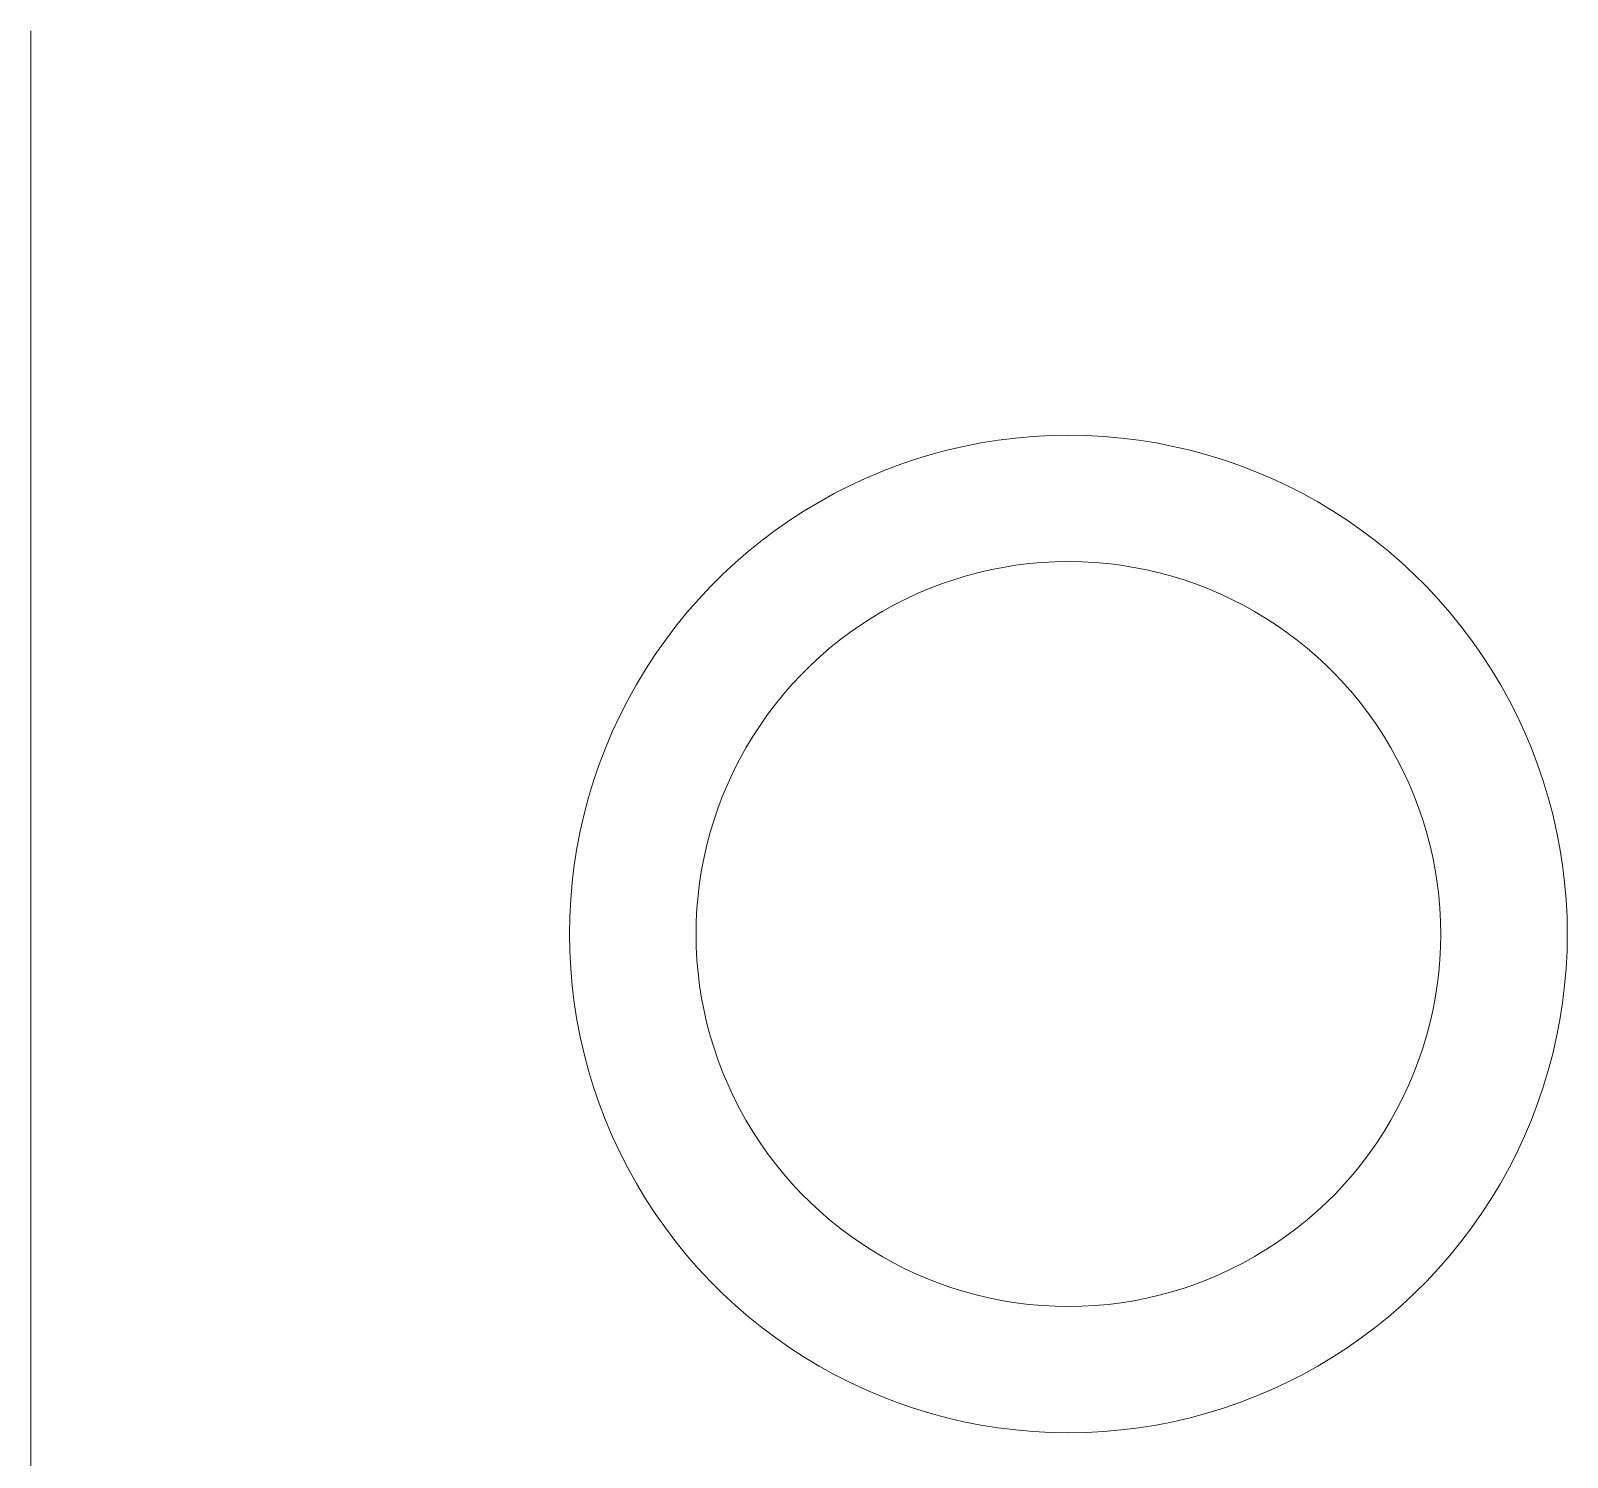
# Model space of a CAD drawing. Header units: centimetres. Extents: x -75 to 51, y -4 to 64.
# Drawn here: x -0.088 to 3.638, y -1.423 to 2.035 of the extents above; entities that cross this region are included whole.
import ezdxf

# ---------------------------------------------------------------- set-up
doc = ezdxf.new("R2010")
doc.units = ezdxf.units.CM
doc.header["$MEASUREMENT"] = 0
doc.layers.add('layer 1', color=7, linetype='Continuous')

msp = doc.modelspace()

# ---------------------------------------------------------------- linework, layer by layer
at = {"layer": 'layer 1', "color": 1, "lineweight": 20}
for points in [[(-0.0885, 2.03473), (-0.0885, 2.03473), (-0.0885, -2.9484), (-0.0885, -2.9484)], [(2.42792, 1.05405), (2.42792, 1.05405), (2.42792, 1.05405), (2.42792, 1.05405)], [(2.42792, 0.74797), (2.42792, 0.74797), (2.42792, 0.74797), (2.42792, 0.74797)]]:
    msp.add_open_spline(points, degree=3, dxfattribs=at)
for points in [[(2.42792, 1.05405), (2.42792, 1.05405), (2.38482, 1.05329), (2.38482, 1.05329), (2.38482, 1.05329), (2.38482, 1.05329), (2.34198, 1.05103), (2.34198, 1.05103), (2.34198, 1.05103), (2.34198, 1.05103), (2.29942, 1.04728), (2.29942, 1.04728), (2.29942, 1.04728), (2.29942, 1.04728), (2.25718, 1.04205), (2.25718, 1.04205), (2.25718, 1.04205), (2.25718, 1.04205), (2.21529, 1.03535), (2.21529, 1.03535), (2.21529, 1.03535), (2.21529, 1.03535), (2.17378, 1.02721), (2.17378, 1.02721), (2.17378, 1.02721), (2.17378, 1.02721), (2.13269, 1.01765), (2.13269, 1.01765), (2.13269, 1.01765), (2.13269, 1.01765), (2.09205, 1.00669), (2.09205, 1.00669), (2.09205, 1.00669), (2.09205, 1.00669), (2.0519, 0.99435), (2.0519, 0.99435), (2.0519, 0.99435), (2.0519, 0.99435), (2.01227, 0.98064), (2.01227, 0.98064), (2.01227, 0.98064), (2.01227, 0.98064), (1.97319, 0.96559), (1.97319, 0.96559), (1.97319, 0.96559), (1.97319, 0.96559), (1.9347, 0.94921), (1.9347, 0.94921), (1.9347, 0.94921), (1.9347, 0.94921), (1.89683, 0.93153), (1.89683, 0.93153), (1.89683, 0.93153), (1.89683, 0.93153), (1.85961, 0.91256), (1.85961, 0.91256), (1.85961, 0.91256), (1.85961, 0.91256), (1.82308, 0.89232), (1.82308, 0.89232), (1.82308, 0.89232), (1.82308, 0.89232), (1.78727, 0.87083), (1.78727, 0.87083), (1.78727, 0.87083), (1.78727, 0.87083), (1.75221, 0.84811), (1.75221, 0.84811), (1.75221, 0.84811), (1.75221, 0.84811), (1.71794, 0.82418), (1.71794, 0.82418), (1.71794, 0.82418), (1.71794, 0.82418), (1.68449, 0.79906), (1.68449, 0.79906), (1.68449, 0.79906), (1.68449, 0.79906), (1.65189, 0.77277), (1.65189, 0.77277), (1.65189, 0.77277), (1.65189, 0.77277), (1.62018, 0.74533), (1.62018, 0.74533), (1.62018, 0.74533), (1.62018, 0.74533), (1.58939, 0.71676), (1.58939, 0.71676), (1.58939, 0.71676), (1.58939, 0.71676), (1.55955, 0.68708), (1.55955, 0.68708), (1.55955, 0.68708), (1.55955, 0.68708), (1.53069, 0.6563), (1.53069, 0.6563), (1.53069, 0.6563), (1.53069, 0.6563), (1.50287, 0.62445), (1.50287, 0.62445), (1.50287, 0.62445), (1.50287, 0.62445), (1.47609, 0.59154), (1.47609, 0.59154), (1.47609, 0.59154), (1.47609, 0.59154), (1.45041, 0.5576), (1.45041, 0.5576), (1.45041, 0.5576), (1.45041, 0.5576), (1.42583, 0.52264), (1.42583, 0.52264), (1.42583, 0.52264), (1.42583, 0.52264), (1.40241, 0.48668), (1.40241, 0.48668), (1.40241, 0.48668), (1.40241, 0.48668), (1.38019, 0.44974), (1.38019, 0.44974)], [(3.4756, 0.44978), (3.4756, 0.44978), (3.45338, 0.48672), (3.45338, 0.48672), (3.45338, 0.48672), (3.45338, 0.48672), (3.42997, 0.52268), (3.42997, 0.52268), (3.42997, 0.52268), (3.42997, 0.52268), (3.40539, 0.55764), (3.40539, 0.55764), (3.40539, 0.55764), (3.40539, 0.55764), (3.37971, 0.59158), (3.37971, 0.59158), (3.37971, 0.59158), (3.37971, 0.59158), (3.35293, 0.62449), (3.35293, 0.62449), (3.35293, 0.62449), (3.35293, 0.62449), (3.32511, 0.65634), (3.32511, 0.65634), (3.32511, 0.65634), (3.32511, 0.65634), (3.29628, 0.68712), (3.29628, 0.68712), (3.29628, 0.68712), (3.29628, 0.68712), (3.26644, 0.7168), (3.26644, 0.7168), (3.26644, 0.7168), (3.26644, 0.7168), (3.23565, 0.74537), (3.23565, 0.74537), (3.23565, 0.74537), (3.23565, 0.74537), (3.20394, 0.77281), (3.20394, 0.77281), (3.20394, 0.77281), (3.20394, 0.77281), (3.17134, 0.7991), (3.17134, 0.7991), (3.17134, 0.7991), (3.17134, 0.7991), (3.13789, 0.82422), (3.13789, 0.82422), (3.13789, 0.82422), (3.13789, 0.82422), (3.10362, 0.84815), (3.10362, 0.84815), (3.10362, 0.84815), (3.10362, 0.84815), (3.06856, 0.87087), (3.06856, 0.87087), (3.06856, 0.87087), (3.06856, 0.87087), (3.03275, 0.89236), (3.03275, 0.89236), (3.03275, 0.89236), (3.03275, 0.89236), (2.99622, 0.9126), (2.99622, 0.9126), (2.99622, 0.9126), (2.99622, 0.9126), (2.959, 0.93157), (2.959, 0.93157), (2.959, 0.93157), (2.959, 0.93157), (2.92113, 0.94926), (2.92113, 0.94926), (2.92113, 0.94926), (2.92113, 0.94926), (2.88264, 0.96564), (2.88264, 0.96564), (2.88264, 0.96564), (2.88264, 0.96564), (2.84356, 0.98069), (2.84356, 0.98069), (2.84356, 0.98069), (2.84356, 0.98069), (2.80393, 0.9944), (2.80393, 0.9944), (2.80393, 0.9944), (2.80393, 0.9944), (2.76378, 1.00674), (2.76378, 1.00674), (2.76378, 1.00674), (2.76378, 1.00674), (2.72315, 1.0177), (2.72315, 1.0177), (2.72315, 1.0177), (2.72315, 1.0177), (2.68206, 1.02726), (2.68206, 1.02726), (2.68206, 1.02726), (2.68206, 1.02726), (2.64056, 1.0354), (2.64056, 1.0354), (2.64056, 1.0354), (2.64056, 1.0354), (2.59867, 1.0421), (2.59867, 1.0421), (2.59867, 1.0421), (2.59867, 1.0421), (2.55643, 1.04733), (2.55643, 1.04733), (2.55643, 1.04733), (2.55643, 1.04733), (2.51387, 1.05108), (2.51387, 1.05108), (2.51387, 1.05108), (2.51387, 1.05108), (2.47103, 1.05334), (2.47103, 1.05334), (2.47103, 1.05334), (2.47103, 1.05334), (2.42793, 1.0541), (2.42793, 1.0541)], [(2.42792, 0.74797), (2.42792, 0.74797), (2.39575, 0.74738), (2.39575, 0.74738), (2.39575, 0.74738), (2.39575, 0.74738), (2.36376, 0.74566), (2.36376, 0.74566), (2.36376, 0.74566), (2.36376, 0.74566), (2.33199, 0.74284), (2.33199, 0.74284), (2.33199, 0.74284), (2.33199, 0.74284), (2.30046, 0.73891), (2.30046, 0.73891), (2.30046, 0.73891), (2.30046, 0.73891), (2.26919, 0.7339), (2.26919, 0.7339), (2.26919, 0.7339), (2.26919, 0.7339), (2.23821, 0.72781), (2.23821, 0.72781), (2.23821, 0.72781), (2.23821, 0.72781), (2.20754, 0.72066), (2.20754, 0.72066), (2.20754, 0.72066), (2.20754, 0.72066), (2.17721, 0.71246), (2.17721, 0.71246), (2.17721, 0.71246), (2.17721, 0.71246), (2.14725, 0.70323), (2.14725, 0.70323), (2.14725, 0.70323), (2.14725, 0.70323), (2.11768, 0.69298), (2.11768, 0.69298), (2.11768, 0.69298), (2.11768, 0.69298), (2.08851, 0.68173), (2.08851, 0.68173), (2.08851, 0.68173), (2.08851, 0.68173), (2.05977, 0.66949), (2.05977, 0.66949), (2.05977, 0.66949), (2.05977, 0.66949), (2.03152, 0.65627), (2.03152, 0.65627), (2.03152, 0.65627), (2.03152, 0.65627), (2.00373, 0.6421), (2.00373, 0.6421), (2.00373, 0.6421), (2.00373, 0.6421), (1.97646, 0.62698), (1.97646, 0.62698), (1.97646, 0.62698), (1.97646, 0.62698), (1.94974, 0.61093), (1.94974, 0.61093), (1.94974, 0.61093), (1.94974, 0.61093), (1.92357, 0.59396), (1.92357, 0.59396), (1.92357, 0.59396), (1.92357, 0.59396), (1.89798, 0.57609), (1.89798, 0.57609), (1.89798, 0.57609), (1.89798, 0.57609), (1.873, 0.55733), (1.873, 0.55733), (1.873, 0.55733), (1.873, 0.55733), (1.84867, 0.5377), (1.84867, 0.5377), (1.84867, 0.5377), (1.84867, 0.5377), (1.82501, 0.51721), (1.82501, 0.51721), (1.82501, 0.51721), (1.82501, 0.51721), (1.80202, 0.49587), (1.80202, 0.49587), (1.80202, 0.49587), (1.80202, 0.49587), (1.77977, 0.4737), (1.77977, 0.4737), (1.77977, 0.4737), (1.77977, 0.4737), (1.75825, 0.45072), (1.75825, 0.45072), (1.75825, 0.45072), (1.75825, 0.45072), (1.73747, 0.42693), (1.73747, 0.42693), (1.73747, 0.42693), (1.73747, 0.42693), (1.71748, 0.40236), (1.71748, 0.40236), (1.71748, 0.40236), (1.71748, 0.40236), (1.69832, 0.37701), (1.69832, 0.37701), (1.69832, 0.37701), (1.69832, 0.37701), (1.67999, 0.35091), (1.67999, 0.35091), (1.67999, 0.35091), (1.67999, 0.35091), (1.66251, 0.32406), (1.66251, 0.32406), (1.66251, 0.32406), (1.66251, 0.32406), (1.64592, 0.29648), (1.64592, 0.29648)], [(3.20988, 0.29651), (3.20988, 0.29651), (3.19329, 0.32409), (3.19329, 0.32409), (3.19329, 0.32409), (3.19329, 0.32409), (3.17581, 0.35094), (3.17581, 0.35094), (3.17581, 0.35094), (3.17581, 0.35094), (3.15748, 0.37704), (3.15748, 0.37704), (3.15748, 0.37704), (3.15748, 0.37704), (3.13832, 0.40239), (3.13832, 0.40239), (3.13832, 0.40239), (3.13832, 0.40239), (3.11833, 0.42696), (3.11833, 0.42696), (3.11833, 0.42696), (3.11833, 0.42696), (3.09758, 0.45075), (3.09758, 0.45075), (3.09758, 0.45075), (3.09758, 0.45075), (3.07606, 0.47373), (3.07606, 0.47373), (3.07606, 0.47373), (3.07606, 0.47373), (3.05381, 0.4959), (3.05381, 0.4959), (3.05381, 0.4959), (3.05381, 0.4959), (3.03082, 0.51724), (3.03082, 0.51724), (3.03082, 0.51724), (3.03082, 0.51724), (3.00716, 0.53773), (3.00716, 0.53773), (3.00716, 0.53773), (3.00716, 0.53773), (2.98283, 0.55736), (2.98283, 0.55736), (2.98283, 0.55736), (2.98283, 0.55736), (2.95785, 0.57612), (2.95785, 0.57612), (2.95785, 0.57612), (2.95785, 0.57612), (2.93226, 0.59399), (2.93226, 0.59399), (2.93226, 0.59399), (2.93226, 0.59399), (2.90609, 0.61096), (2.90609, 0.61096), (2.90609, 0.61096), (2.90609, 0.61096), (2.87937, 0.62701), (2.87937, 0.62701), (2.87937, 0.62701), (2.87937, 0.62701), (2.8521, 0.64213), (2.8521, 0.64213), (2.8521, 0.64213), (2.8521, 0.64213), (2.82431, 0.6563), (2.82431, 0.6563), (2.82431, 0.6563), (2.82431, 0.6563), (2.79606, 0.66952), (2.79606, 0.66952), (2.79606, 0.66952), (2.79606, 0.66952), (2.76732, 0.68176), (2.76732, 0.68176), (2.76732, 0.68176), (2.76732, 0.68176), (2.73815, 0.69301), (2.73815, 0.69301), (2.73815, 0.69301), (2.73815, 0.69301), (2.70858, 0.70326), (2.70858, 0.70326), (2.70858, 0.70326), (2.70858, 0.70326), (2.67862, 0.71249), (2.67862, 0.71249), (2.67862, 0.71249), (2.67862, 0.71249), (2.64829, 0.72069), (2.64829, 0.72069), (2.64829, 0.72069), (2.64829, 0.72069), (2.61762, 0.72784), (2.61762, 0.72784), (2.61762, 0.72784), (2.61762, 0.72784), (2.58664, 0.73393), (2.58664, 0.73393), (2.58664, 0.73393), (2.58664, 0.73393), (2.55537, 0.73894), (2.55537, 0.73894), (2.55537, 0.73894), (2.55537, 0.73894), (2.52384, 0.74287), (2.52384, 0.74287), (2.52384, 0.74287), (2.52384, 0.74287), (2.49207, 0.74569), (2.49207, 0.74569), (2.49207, 0.74569), (2.49207, 0.74569), (2.46009, 0.74741), (2.46009, 0.74741), (2.46009, 0.74741), (2.46009, 0.74741), (2.42792, 0.748), (2.42792, 0.748)], [(1.38023, 0.44978), (1.38023, 0.44978), (1.35933, 0.41208), (1.35933, 0.41208), (1.35933, 0.41208), (1.35933, 0.41208), (1.33989, 0.37384), (1.33989, 0.37384), (1.33989, 0.37384), (1.33989, 0.37384), (1.32186, 0.3351), (1.32186, 0.3351), (1.32186, 0.3351), (1.32186, 0.3351), (1.3053, 0.29589), (1.3053, 0.29589), (1.3053, 0.29589), (1.3053, 0.29589), (1.29018, 0.25626), (1.29018, 0.25626), (1.29018, 0.25626), (1.29018, 0.25626), (1.2765, 0.21624), (1.2765, 0.21624), (1.2765, 0.21624), (1.2765, 0.21624), (1.26426, 0.17587), (1.26426, 0.17587), (1.26426, 0.17587), (1.26426, 0.17587), (1.25346, 0.13519), (1.25346, 0.13519), (1.25346, 0.13519), (1.25346, 0.13519), (1.24409, 0.09424), (1.24409, 0.09424), (1.24409, 0.09424), (1.24409, 0.09424), (1.23616, 0.05306), (1.23616, 0.05306), (1.23616, 0.05306), (1.23616, 0.05306), (1.22967, 0.01169), (1.22967, 0.01169), (1.22967, 0.01169), (1.22967, 0.01169), (1.22462, -0.02984), (1.22462, -0.02984), (1.22462, -0.02984), (1.22462, -0.02984), (1.22101, -0.07148), (1.22101, -0.07148), (1.22101, -0.07148), (1.22101, -0.07148), (1.21887, -0.1132), (1.21887, -0.1132), (1.21887, -0.1132), (1.21887, -0.1132), (1.21828, -0.15496), (1.21828, -0.15496), (1.21828, -0.15496), (1.21828, -0.15496), (1.21887, -0.19672), (1.21887, -0.19672), (1.21887, -0.19672), (1.21887, -0.19672), (1.22101, -0.23844), (1.22101, -0.23844), (1.22101, -0.23844), (1.22101, -0.23844), (1.22462, -0.28008), (1.22462, -0.28008), (1.22462, -0.28008), (1.22462, -0.28008), (1.22967, -0.32161), (1.22967, -0.32161), (1.22967, -0.32161), (1.22967, -0.32161), (1.23616, -0.36298), (1.23616, -0.36298), (1.23616, -0.36298), (1.23616, -0.36298), (1.24409, -0.40416), (1.24409, -0.40416), (1.24409, -0.40416), (1.24409, -0.40416), (1.25346, -0.44511), (1.25346, -0.44511), (1.25346, -0.44511), (1.25346, -0.44511), (1.26426, -0.48579), (1.26426, -0.48579), (1.26426, -0.48579), (1.26426, -0.48579), (1.2765, -0.52616), (1.2765, -0.52616), (1.2765, -0.52616), (1.2765, -0.52616), (1.29018, -0.56618), (1.29018, -0.56618), (1.29018, -0.56618), (1.29018, -0.56618), (1.3053, -0.60581), (1.3053, -0.60581), (1.3053, -0.60581), (1.3053, -0.60581), (1.32186, -0.64502), (1.32186, -0.64502), (1.32186, -0.64502), (1.32186, -0.64502), (1.33989, -0.68376), (1.33989, -0.68376), (1.33989, -0.68376), (1.33989, -0.68376), (1.35933, -0.722), (1.35933, -0.722), (1.35933, -0.722), (1.35933, -0.722), (1.38023, -0.7597), (1.38023, -0.7597)], [(3.4756, -0.75968), (3.4756, -0.75968), (3.49651, -0.72198), (3.49651, -0.72198), (3.49651, -0.72198), (3.49651, -0.72198), (3.51598, -0.68374), (3.51598, -0.68374), (3.51598, -0.68374), (3.51598, -0.68374), (3.53398, -0.645), (3.53398, -0.645), (3.53398, -0.645), (3.53398, -0.645), (3.55054, -0.60579), (3.55054, -0.60579), (3.55054, -0.60579), (3.55054, -0.60579), (3.56566, -0.56616), (3.56566, -0.56616), (3.56566, -0.56616), (3.56566, -0.56616), (3.57934, -0.52614), (3.57934, -0.52614), (3.57934, -0.52614), (3.57934, -0.52614), (3.59158, -0.48577), (3.59158, -0.48577), (3.59158, -0.48577), (3.59158, -0.48577), (3.60238, -0.44509), (3.60238, -0.44509), (3.60238, -0.44509), (3.60238, -0.44509), (3.61175, -0.40414), (3.61175, -0.40414), (3.61175, -0.40414), (3.61175, -0.40414), (3.61968, -0.36296), (3.61968, -0.36296), (3.61968, -0.36296), (3.61968, -0.36296), (3.62617, -0.32159), (3.62617, -0.32159), (3.62617, -0.32159), (3.62617, -0.32159), (3.63122, -0.28006), (3.63122, -0.28006), (3.63122, -0.28006), (3.63122, -0.28006), (3.63483, -0.23842), (3.63483, -0.23842), (3.63483, -0.23842), (3.63483, -0.23842), (3.63697, -0.1967), (3.63697, -0.1967), (3.63697, -0.1967), (3.63697, -0.1967), (3.63756, -0.15494), (3.63756, -0.15494), (3.63756, -0.15494), (3.63756, -0.15494), (3.63697, -0.11318), (3.63697, -0.11318), (3.63697, -0.11318), (3.63697, -0.11318), (3.63483, -0.07146), (3.63483, -0.07146), (3.63483, -0.07146), (3.63483, -0.07146), (3.63122, -0.02982), (3.63122, -0.02982), (3.63122, -0.02982), (3.63122, -0.02982), (3.62617, 0.01171), (3.62617, 0.01171), (3.62617, 0.01171), (3.62617, 0.01171), (3.61968, 0.05308), (3.61968, 0.05308), (3.61968, 0.05308), (3.61968, 0.05308), (3.61175, 0.09426), (3.61175, 0.09426), (3.61175, 0.09426), (3.61175, 0.09426), (3.60238, 0.13521), (3.60238, 0.13521), (3.60238, 0.13521), (3.60238, 0.13521), (3.59158, 0.17589), (3.59158, 0.17589), (3.59158, 0.17589), (3.59158, 0.17589), (3.57934, 0.21626), (3.57934, 0.21626), (3.57934, 0.21626), (3.57934, 0.21626), (3.56566, 0.25628), (3.56566, 0.25628), (3.56566, 0.25628), (3.56566, 0.25628), (3.55054, 0.29591), (3.55054, 0.29591), (3.55054, 0.29591), (3.55054, 0.29591), (3.53398, 0.33512), (3.53398, 0.33512), (3.53398, 0.33512), (3.53398, 0.33512), (3.51598, 0.37386), (3.51598, 0.37386), (3.51598, 0.37386), (3.51598, 0.37386), (3.49651, 0.4121), (3.49651, 0.4121), (3.49651, 0.4121), (3.49651, 0.4121), (3.4756, 0.4498), (3.4756, 0.4498)], [(1.64596, 0.29651), (1.64596, 0.29651), (1.63035, 0.26836), (1.63035, 0.26836), (1.63035, 0.26836), (1.63035, 0.26836), (1.61584, 0.23981), (1.61584, 0.23981), (1.61584, 0.23981), (1.61584, 0.23981), (1.6024, 0.21088), (1.6024, 0.21088), (1.6024, 0.21088), (1.6024, 0.21088), (1.59003, 0.18161), (1.59003, 0.18161), (1.59003, 0.18161), (1.59003, 0.18161), (1.57874, 0.15202), (1.57874, 0.15202), (1.57874, 0.15202), (1.57874, 0.15202), (1.56852, 0.12214), (1.56852, 0.12214), (1.56852, 0.12214), (1.56852, 0.12214), (1.55937, 0.092), (1.55937, 0.092), (1.55937, 0.092), (1.55937, 0.092), (1.55133, 0.06163), (1.55133, 0.06163), (1.55133, 0.06163), (1.55133, 0.06163), (1.54436, 0.03106), (1.54436, 0.03106), (1.54436, 0.03106), (1.54436, 0.03106), (1.53845, 0.00032), (1.53845, 0.00032), (1.53845, 0.00032), (1.53845, 0.00032), (1.53361, -0.03057), (1.53361, -0.03057), (1.53361, -0.03057), (1.53361, -0.03057), (1.52984, -0.06157), (1.52984, -0.06157), (1.52984, -0.06157), (1.52984, -0.06157), (1.52708, -0.09266), (1.52708, -0.09266), (1.52708, -0.09266), (1.52708, -0.09266), (1.52555, -0.1238), (1.52555, -0.1238), (1.52555, -0.1238), (1.52555, -0.1238), (1.52496, -0.15497), (1.52496, -0.15497), (1.52496, -0.15497), (1.52496, -0.15497), (1.52555, -0.18614), (1.52555, -0.18614), (1.52555, -0.18614), (1.52555, -0.18614), (1.52708, -0.21728), (1.52708, -0.21728), (1.52708, -0.21728), (1.52708, -0.21728), (1.52984, -0.24837), (1.52984, -0.24837), (1.52984, -0.24837), (1.52984, -0.24837), (1.53361, -0.27937), (1.53361, -0.27937), (1.53361, -0.27937), (1.53361, -0.27937), (1.53845, -0.31025), (1.53845, -0.31025), (1.53845, -0.31025), (1.53845, -0.31025), (1.54436, -0.34099), (1.54436, -0.34099), (1.54436, -0.34099), (1.54436, -0.34099), (1.55133, -0.37156), (1.55133, -0.37156), (1.55133, -0.37156), (1.55133, -0.37156), (1.55937, -0.40193), (1.55937, -0.40193), (1.55937, -0.40193), (1.55937, -0.40193), (1.56852, -0.43207), (1.56852, -0.43207), (1.56852, -0.43207), (1.56852, -0.43207), (1.57874, -0.46195), (1.57874, -0.46195), (1.57874, -0.46195), (1.57874, -0.46195), (1.59003, -0.49154), (1.59003, -0.49154), (1.59003, -0.49154), (1.59003, -0.49154), (1.6024, -0.52081), (1.6024, -0.52081), (1.6024, -0.52081), (1.6024, -0.52081), (1.61584, -0.54974), (1.61584, -0.54974), (1.61584, -0.54974), (1.61584, -0.54974), (1.63035, -0.57829), (1.63035, -0.57829), (1.63035, -0.57829), (1.63035, -0.57829), (1.64596, -0.60644), (1.64596, -0.60644)], [(3.20988, -0.60642), (3.20988, -0.60642), (3.22546, -0.57827), (3.22546, -0.57827), (3.22546, -0.57827), (3.22546, -0.57827), (3.23997, -0.54972), (3.23997, -0.54972), (3.23997, -0.54972), (3.23997, -0.54972), (3.25341, -0.52079), (3.25341, -0.52079), (3.25341, -0.52079), (3.25341, -0.52079), (3.26578, -0.49152), (3.26578, -0.49152), (3.26578, -0.49152), (3.26578, -0.49152), (3.27707, -0.46193), (3.27707, -0.46193), (3.27707, -0.46193), (3.27707, -0.46193), (3.28729, -0.43205), (3.28729, -0.43205), (3.28729, -0.43205), (3.28729, -0.43205), (3.29644, -0.40191), (3.29644, -0.40191), (3.29644, -0.40191), (3.29644, -0.40191), (3.30452, -0.37154), (3.30452, -0.37154), (3.30452, -0.37154), (3.30452, -0.37154), (3.31149, -0.34097), (3.31149, -0.34097), (3.31149, -0.34097), (3.31149, -0.34097), (3.3174, -0.31023), (3.3174, -0.31023), (3.3174, -0.31023), (3.3174, -0.31023), (3.32224, -0.27934), (3.32224, -0.27934), (3.32224, -0.27934), (3.32224, -0.27934), (3.32601, -0.24834), (3.32601, -0.24834), (3.32601, -0.24834), (3.32601, -0.24834), (3.32877, -0.21725), (3.32877, -0.21725), (3.32877, -0.21725), (3.32877, -0.21725), (3.3303, -0.18611), (3.3303, -0.18611), (3.3303, -0.18611), (3.3303, -0.18611), (3.33089, -0.15494), (3.33089, -0.15494), (3.33089, -0.15494), (3.33089, -0.15494), (3.3303, -0.12377), (3.3303, -0.12377), (3.3303, -0.12377), (3.3303, -0.12377), (3.32877, -0.09263), (3.32877, -0.09263), (3.32877, -0.09263), (3.32877, -0.09263), (3.32601, -0.06154), (3.32601, -0.06154), (3.32601, -0.06154), (3.32601, -0.06154), (3.32224, -0.03054), (3.32224, -0.03054), (3.32224, -0.03054), (3.32224, -0.03054), (3.3174, 0.00035), (3.3174, 0.00035), (3.3174, 0.00035), (3.3174, 0.00035), (3.31149, 0.03109), (3.31149, 0.03109), (3.31149, 0.03109), (3.31149, 0.03109), (3.30452, 0.06166), (3.30452, 0.06166), (3.30452, 0.06166), (3.30452, 0.06166), (3.29644, 0.09203), (3.29644, 0.09203), (3.29644, 0.09203), (3.29644, 0.09203), (3.28729, 0.12217), (3.28729, 0.12217), (3.28729, 0.12217), (3.28729, 0.12217), (3.27707, 0.15205), (3.27707, 0.15205), (3.27707, 0.15205), (3.27707, 0.15205), (3.26578, 0.18164), (3.26578, 0.18164), (3.26578, 0.18164), (3.26578, 0.18164), (3.25341, 0.21091), (3.25341, 0.21091), (3.25341, 0.21091), (3.25341, 0.21091), (3.23997, 0.23984), (3.23997, 0.23984), (3.23997, 0.23984), (3.23997, 0.23984), (3.22546, 0.26839), (3.22546, 0.26839), (3.22546, 0.26839), (3.22546, 0.26839), (3.20988, 0.29654), (3.20988, 0.29654)], [(1.64596, -0.60642), (1.64596, -0.60642), (1.66255, -0.634), (1.66255, -0.634), (1.66255, -0.634), (1.66255, -0.634), (1.68003, -0.66085), (1.68003, -0.66085), (1.68003, -0.66085), (1.68003, -0.66085), (1.69836, -0.68695), (1.69836, -0.68695), (1.69836, -0.68695), (1.69836, -0.68695), (1.71752, -0.7123), (1.71752, -0.7123), (1.71752, -0.7123), (1.71752, -0.7123), (1.73751, -0.73687), (1.73751, -0.73687), (1.73751, -0.73687), (1.73751, -0.73687), (1.75829, -0.76066), (1.75829, -0.76066), (1.75829, -0.76066), (1.75829, -0.76066), (1.77981, -0.78364), (1.77981, -0.78364), (1.77981, -0.78364), (1.77981, -0.78364), (1.80206, -0.80581), (1.80206, -0.80581), (1.80206, -0.80581), (1.80206, -0.80581), (1.82505, -0.82715), (1.82505, -0.82715), (1.82505, -0.82715), (1.82505, -0.82715), (1.84871, -0.84764), (1.84871, -0.84764), (1.84871, -0.84764), (1.84871, -0.84764), (1.87304, -0.86727), (1.87304, -0.86727), (1.87304, -0.86727), (1.87304, -0.86727), (1.89802, -0.88603), (1.89802, -0.88603), (1.89802, -0.88603), (1.89802, -0.88603), (1.92361, -0.9039), (1.92361, -0.9039), (1.92361, -0.9039), (1.92361, -0.9039), (1.94978, -0.92087), (1.94978, -0.92087), (1.94978, -0.92087), (1.94978, -0.92087), (1.9765, -0.93692), (1.9765, -0.93692), (1.9765, -0.93692), (1.9765, -0.93692), (2.00377, -0.95204), (2.00377, -0.95204), (2.00377, -0.95204), (2.00377, -0.95204), (2.03156, -0.96621), (2.03156, -0.96621), (2.03156, -0.96621), (2.03156, -0.96621), (2.05981, -0.97943), (2.05981, -0.97943), (2.05981, -0.97943), (2.05981, -0.97943), (2.08855, -0.99167), (2.08855, -0.99167), (2.08855, -0.99167), (2.08855, -0.99167), (2.11772, -1.00292), (2.11772, -1.00292), (2.11772, -1.00292), (2.11772, -1.00292), (2.14729, -1.01317), (2.14729, -1.01317), (2.14729, -1.01317), (2.14729, -1.01317), (2.17725, -1.0224), (2.17725, -1.0224), (2.17725, -1.0224), (2.17725, -1.0224), (2.20758, -1.0306), (2.20758, -1.0306), (2.20758, -1.0306), (2.20758, -1.0306), (2.23825, -1.03775), (2.23825, -1.03775), (2.23825, -1.03775), (2.23825, -1.03775), (2.26923, -1.04384), (2.26923, -1.04384), (2.26923, -1.04384), (2.26923, -1.04384), (2.3005, -1.04885), (2.3005, -1.04885), (2.3005, -1.04885), (2.3005, -1.04885), (2.33203, -1.05278), (2.33203, -1.05278), (2.33203, -1.05278), (2.33203, -1.05278), (2.3638, -1.0556), (2.3638, -1.0556), (2.3638, -1.0556), (2.3638, -1.0556), (2.39578, -1.05732), (2.39578, -1.05732), (2.39578, -1.05732), (2.39578, -1.05732), (2.42795, -1.05791), (2.42795, -1.05791)], [(2.42792, -1.05788), (2.42792, -1.05788), (2.46009, -1.05729), (2.46009, -1.05729), (2.46009, -1.05729), (2.46009, -1.05729), (2.49208, -1.05557), (2.49208, -1.05557), (2.49208, -1.05557), (2.49208, -1.05557), (2.52385, -1.05275), (2.52385, -1.05275), (2.52385, -1.05275), (2.52385, -1.05275), (2.55539, -1.04882), (2.55539, -1.04882), (2.55539, -1.04882), (2.55539, -1.04882), (2.58666, -1.04381), (2.58666, -1.04381), (2.58666, -1.04381), (2.58666, -1.04381), (2.61764, -1.03772), (2.61764, -1.03772), (2.61764, -1.03772), (2.61764, -1.03772), (2.64831, -1.03057), (2.64831, -1.03057), (2.64831, -1.03057), (2.64831, -1.03057), (2.67864, -1.02237), (2.67864, -1.02237), (2.67864, -1.02237), (2.67864, -1.02237), (2.7086, -1.01314), (2.7086, -1.01314), (2.7086, -1.01314), (2.7086, -1.01314), (2.73817, -1.00289), (2.73817, -1.00289), (2.73817, -1.00289), (2.73817, -1.00289), (2.76734, -0.99164), (2.76734, -0.99164), (2.76734, -0.99164), (2.76734, -0.99164), (2.79608, -0.9794), (2.79608, -0.9794), (2.79608, -0.9794), (2.79608, -0.9794), (2.82433, -0.96618), (2.82433, -0.96618), (2.82433, -0.96618), (2.82433, -0.96618), (2.85212, -0.95201), (2.85212, -0.95201), (2.85212, -0.95201), (2.85212, -0.95201), (2.87939, -0.93689), (2.87939, -0.93689), (2.87939, -0.93689), (2.87939, -0.93689), (2.90611, -0.92084), (2.90611, -0.92084), (2.90611, -0.92084), (2.90611, -0.92084), (2.93228, -0.90387), (2.93228, -0.90387), (2.93228, -0.90387), (2.93228, -0.90387), (2.95787, -0.886), (2.95787, -0.886), (2.95787, -0.886), (2.95787, -0.886), (2.98285, -0.86724), (2.98285, -0.86724), (2.98285, -0.86724), (2.98285, -0.86724), (3.00718, -0.84761), (3.00718, -0.84761), (3.00718, -0.84761), (3.00718, -0.84761), (3.03084, -0.82712), (3.03084, -0.82712), (3.03084, -0.82712), (3.03084, -0.82712), (3.05383, -0.80578), (3.05383, -0.80578), (3.05383, -0.80578), (3.05383, -0.80578), (3.07608, -0.78361), (3.07608, -0.78361), (3.07608, -0.78361), (3.07608, -0.78361), (3.0976, -0.76063), (3.0976, -0.76063), (3.0976, -0.76063), (3.0976, -0.76063), (3.11835, -0.73684), (3.11835, -0.73684), (3.11835, -0.73684), (3.11835, -0.73684), (3.13834, -0.71227), (3.13834, -0.71227), (3.13834, -0.71227), (3.13834, -0.71227), (3.1575, -0.68692), (3.1575, -0.68692), (3.1575, -0.68692), (3.1575, -0.68692), (3.17584, -0.66082), (3.17584, -0.66082), (3.17584, -0.66082), (3.17584, -0.66082), (3.19332, -0.63397), (3.19332, -0.63397), (3.19332, -0.63397), (3.19332, -0.63397), (3.20991, -0.60639), (3.20991, -0.60639)], [(1.38023, -0.75968), (1.38023, -0.75968), (1.40245, -0.79662), (1.40245, -0.79662), (1.40245, -0.79662), (1.40245, -0.79662), (1.42586, -0.83258), (1.42586, -0.83258), (1.42586, -0.83258), (1.42586, -0.83258), (1.45044, -0.86754), (1.45044, -0.86754), (1.45044, -0.86754), (1.45044, -0.86754), (1.47612, -0.90148), (1.47612, -0.90148), (1.47612, -0.90148), (1.47612, -0.90148), (1.5029, -0.93439), (1.5029, -0.93439), (1.5029, -0.93439), (1.5029, -0.93439), (1.53072, -0.96624), (1.53072, -0.96624), (1.53072, -0.96624), (1.53072, -0.96624), (1.55958, -0.99702), (1.55958, -0.99702), (1.55958, -0.99702), (1.55958, -0.99702), (1.58942, -1.0267), (1.58942, -1.0267), (1.58942, -1.0267), (1.58942, -1.0267), (1.62021, -1.05527), (1.62021, -1.05527), (1.62021, -1.05527), (1.62021, -1.05527), (1.65192, -1.08271), (1.65192, -1.08271), (1.65192, -1.08271), (1.65192, -1.08271), (1.68452, -1.109), (1.68452, -1.109), (1.68452, -1.109), (1.68452, -1.109), (1.71797, -1.13412), (1.71797, -1.13412), (1.71797, -1.13412), (1.71797, -1.13412), (1.75224, -1.15805), (1.75224, -1.15805), (1.75224, -1.15805), (1.75224, -1.15805), (1.7873, -1.18077), (1.7873, -1.18077), (1.7873, -1.18077), (1.7873, -1.18077), (1.82311, -1.20226), (1.82311, -1.20226), (1.82311, -1.20226), (1.82311, -1.20226), (1.85964, -1.2225), (1.85964, -1.2225), (1.85964, -1.2225), (1.85964, -1.2225), (1.89686, -1.24147), (1.89686, -1.24147), (1.89686, -1.24147), (1.89686, -1.24147), (1.93473, -1.25915), (1.93473, -1.25915), (1.93473, -1.25915), (1.93473, -1.25915), (1.97322, -1.27553), (1.97322, -1.27553), (1.97322, -1.27553), (1.97322, -1.27553), (2.0123, -1.29058), (2.0123, -1.29058), (2.0123, -1.29058), (2.0123, -1.29058), (2.05193, -1.30429), (2.05193, -1.30429), (2.05193, -1.30429), (2.05193, -1.30429), (2.09208, -1.31663), (2.09208, -1.31663), (2.09208, -1.31663), (2.09208, -1.31663), (2.13271, -1.32759), (2.13271, -1.32759), (2.13271, -1.32759), (2.13271, -1.32759), (2.1738, -1.33715), (2.1738, -1.33715), (2.1738, -1.33715), (2.1738, -1.33715), (2.21531, -1.34529), (2.21531, -1.34529), (2.21531, -1.34529), (2.21531, -1.34529), (2.2572, -1.35199), (2.2572, -1.35199), (2.2572, -1.35199), (2.2572, -1.35199), (2.29944, -1.35722), (2.29944, -1.35722), (2.29944, -1.35722), (2.29944, -1.35722), (2.342, -1.36097), (2.342, -1.36097), (2.342, -1.36097), (2.342, -1.36097), (2.38484, -1.36323), (2.38484, -1.36323), (2.38484, -1.36323), (2.38484, -1.36323), (2.42794, -1.36399), (2.42794, -1.36399)], [(2.42792, -1.36395), (2.42792, -1.36395), (2.47102, -1.36319), (2.47102, -1.36319), (2.47102, -1.36319), (2.47102, -1.36319), (2.51387, -1.36093), (2.51387, -1.36093), (2.51387, -1.36093), (2.51387, -1.36093), (2.55643, -1.35718), (2.55643, -1.35718), (2.55643, -1.35718), (2.55643, -1.35718), (2.59867, -1.35195), (2.59867, -1.35195), (2.59867, -1.35195), (2.59867, -1.35195), (2.64056, -1.34525), (2.64056, -1.34525), (2.64056, -1.34525), (2.64056, -1.34525), (2.68206, -1.33711), (2.68206, -1.33711), (2.68206, -1.33711), (2.68206, -1.33711), (2.72315, -1.32755), (2.72315, -1.32755), (2.72315, -1.32755), (2.72315, -1.32755), (2.76378, -1.31659), (2.76378, -1.31659), (2.76378, -1.31659), (2.76378, -1.31659), (2.80393, -1.30425), (2.80393, -1.30425), (2.80393, -1.30425), (2.80393, -1.30425), (2.84356, -1.29054), (2.84356, -1.29054), (2.84356, -1.29054), (2.84356, -1.29054), (2.88264, -1.27549), (2.88264, -1.27549), (2.88264, -1.27549), (2.88264, -1.27549), (2.92113, -1.25911), (2.92113, -1.25911), (2.92113, -1.25911), (2.92113, -1.25911), (2.959, -1.24142), (2.959, -1.24142), (2.959, -1.24142), (2.959, -1.24142), (2.99622, -1.22245), (2.99622, -1.22245), (2.99622, -1.22245), (2.99622, -1.22245), (3.03275, -1.20221), (3.03275, -1.20221), (3.03275, -1.20221), (3.03275, -1.20221), (3.06856, -1.18072), (3.06856, -1.18072), (3.06856, -1.18072), (3.06856, -1.18072), (3.10362, -1.158), (3.10362, -1.158), (3.10362, -1.158), (3.10362, -1.158), (3.13789, -1.13407), (3.13789, -1.13407), (3.13789, -1.13407), (3.13789, -1.13407), (3.17134, -1.10895), (3.17134, -1.10895), (3.17134, -1.10895), (3.17134, -1.10895), (3.20394, -1.08266), (3.20394, -1.08266), (3.20394, -1.08266), (3.20394, -1.08266), (3.23565, -1.05522), (3.23565, -1.05522), (3.23565, -1.05522), (3.23565, -1.05522), (3.26644, -1.02665), (3.26644, -1.02665), (3.26644, -1.02665), (3.26644, -1.02665), (3.29628, -0.99697), (3.29628, -0.99697), (3.29628, -0.99697), (3.29628, -0.99697), (3.32511, -0.96619), (3.32511, -0.96619), (3.32511, -0.96619), (3.32511, -0.96619), (3.35293, -0.93434), (3.35293, -0.93434), (3.35293, -0.93434), (3.35293, -0.93434), (3.37971, -0.90143), (3.37971, -0.90143), (3.37971, -0.90143), (3.37971, -0.90143), (3.40539, -0.86749), (3.40539, -0.86749), (3.40539, -0.86749), (3.40539, -0.86749), (3.42997, -0.83253), (3.42997, -0.83253), (3.42997, -0.83253), (3.42997, -0.83253), (3.45339, -0.79657), (3.45339, -0.79657), (3.45339, -0.79657), (3.45339, -0.79657), (3.47561, -0.75963), (3.47561, -0.75963)]]:
    msp.add_open_spline(points, degree=3, knots=[0, 0, 0, 0, 0.0322581, 0.0322581, 0.0322581, 0.0322581, 0.0645161, 0.0645161, 0.0645161, 0.0645161, 0.0967742, 0.0967742, 0.0967742, 0.0967742, 0.1290323, 0.1290323, 0.1290323, 0.1290323, 0.1612903, 0.1612903, 0.1612903, 0.1612903, 0.1935484, 0.1935484, 0.1935484, 0.1935484, 0.2258065, 0.2258065, 0.2258065, 0.2258065, 0.2580645, 0.2580645, 0.2580645, 0.2580645, 0.2903226, 0.2903226, 0.2903226, 0.2903226, 0.3225806, 0.3225806, 0.3225806, 0.3225806, 0.3548387, 0.3548387, 0.3548387, 0.3548387, 0.3870968, 0.3870968, 0.3870968, 0.3870968, 0.4193548, 0.4193548, 0.4193548, 0.4193548, 0.4516129, 0.4516129, 0.4516129, 0.4516129, 0.483871, 0.483871, 0.483871, 0.483871, 0.516129, 0.516129, 0.516129, 0.516129, 0.5483871, 0.5483871, 0.5483871, 0.5483871, 0.5806452, 0.5806452, 0.5806452, 0.5806452, 0.6129032, 0.6129032, 0.6129032, 0.6129032, 0.6451613, 0.6451613, 0.6451613, 0.6451613, 0.6774194, 0.6774194, 0.6774194, 0.6774194, 0.7096774, 0.7096774, 0.7096774, 0.7096774, 0.7419355, 0.7419355, 0.7419355, 0.7419355, 0.7741935, 0.7741935, 0.7741935, 0.7741935, 0.8064516, 0.8064516, 0.8064516, 0.8064516, 0.8387097, 0.8387097, 0.8387097, 0.8387097, 0.8709677, 0.8709677, 0.8709677, 0.8709677, 0.9032258, 0.9032258, 0.9032258, 0.9032258, 0.9354839, 0.9354839, 0.9354839, 0.9354839, 1, 1, 1, 1], dxfattribs=at)

doc.saveas('drawing.dxf')
